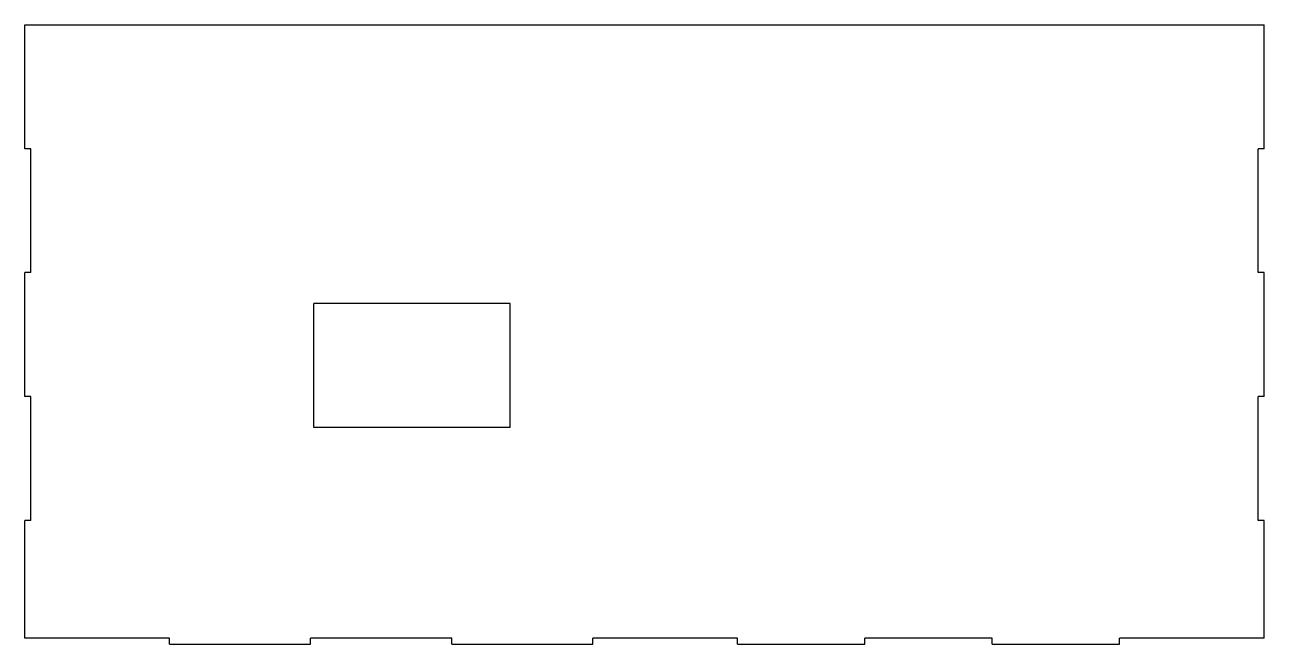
# Model space of a CAD drawing. Extents: x 0 to 600, y 1000 to 1300.
import ezdxf

# ---------------------------------------------------------------- set-up
doc = ezdxf.new("R2010")
doc.units = 0
doc.layers.get('0').update_dxf_attribs({"linetype": 'continuous'})

# ---------------------------------------------------------------- blocks, each defined once
blk = doc.blocks.new('SHAPE2DVIEW')
at = {"color": 0}
for p, q in [((0, 1240), (0, 1300)), ((0, 1300), (600, 1300)), ((600, 1240), (600, 1300)), ((3, 1240), (0, 1240)), ((3, 1180), (3, 1240)), ((600, 1240), (597, 1240)), ((597, 1180), (597, 1240)), ((0, 1120), (0, 1180)), ((3, 1180), (0, 1180)), ((600, 1180), (597, 1180)), ((600, 1120), (600, 1180)), ((235, 1165), (140, 1165)), ((140, 1105), (140, 1165)), ((235, 1105), (235, 1165)), ((3, 1120), (0, 1120)), ((3, 1060), (3, 1120)), ((600, 1120), (597, 1120)), ((597, 1060), (597, 1120)), ((235, 1105), (140, 1105)), ((0, 1003), (0, 1060)), ((3, 1060), (0, 1060)), ((600, 1060), (597, 1060)), ((600, 1003), (600, 1060)), ((70, 1003), (0, 1003)), ((70, 1000), (70, 1003)), ((138.33, 1000), (138.33, 1003)), ((206.66, 1003), (138.33, 1003)), ((206.66, 1000), (206.66, 1003)), ((275, 1000), (275, 1003)), ((345, 1003), (275, 1003)), ((345, 1000), (345, 1003)), ((406.66, 1000), (406.66, 1003)), ((468.32, 1003), (406.66, 1003)), ((468.32, 1000), (468.32, 1003)), ((530, 1000), (530, 1003)), ((600, 1003), (530, 1003)), ((70, 1000), (138.33, 1000)), ((206.66, 1000), (275, 1000)), ((345, 1000), (406.66, 1000)), ((468.32, 1000), (530, 1000))]:
    blk.add_line(p, q, dxfattribs=at)

msp = doc.modelspace()

# ---------------------------------------------------------------- block references
at = {"color": 0}
msp.add_blockref('SHAPE2DVIEW', (0, 0), dxfattribs=at)

doc.saveas('drawing.dxf')
